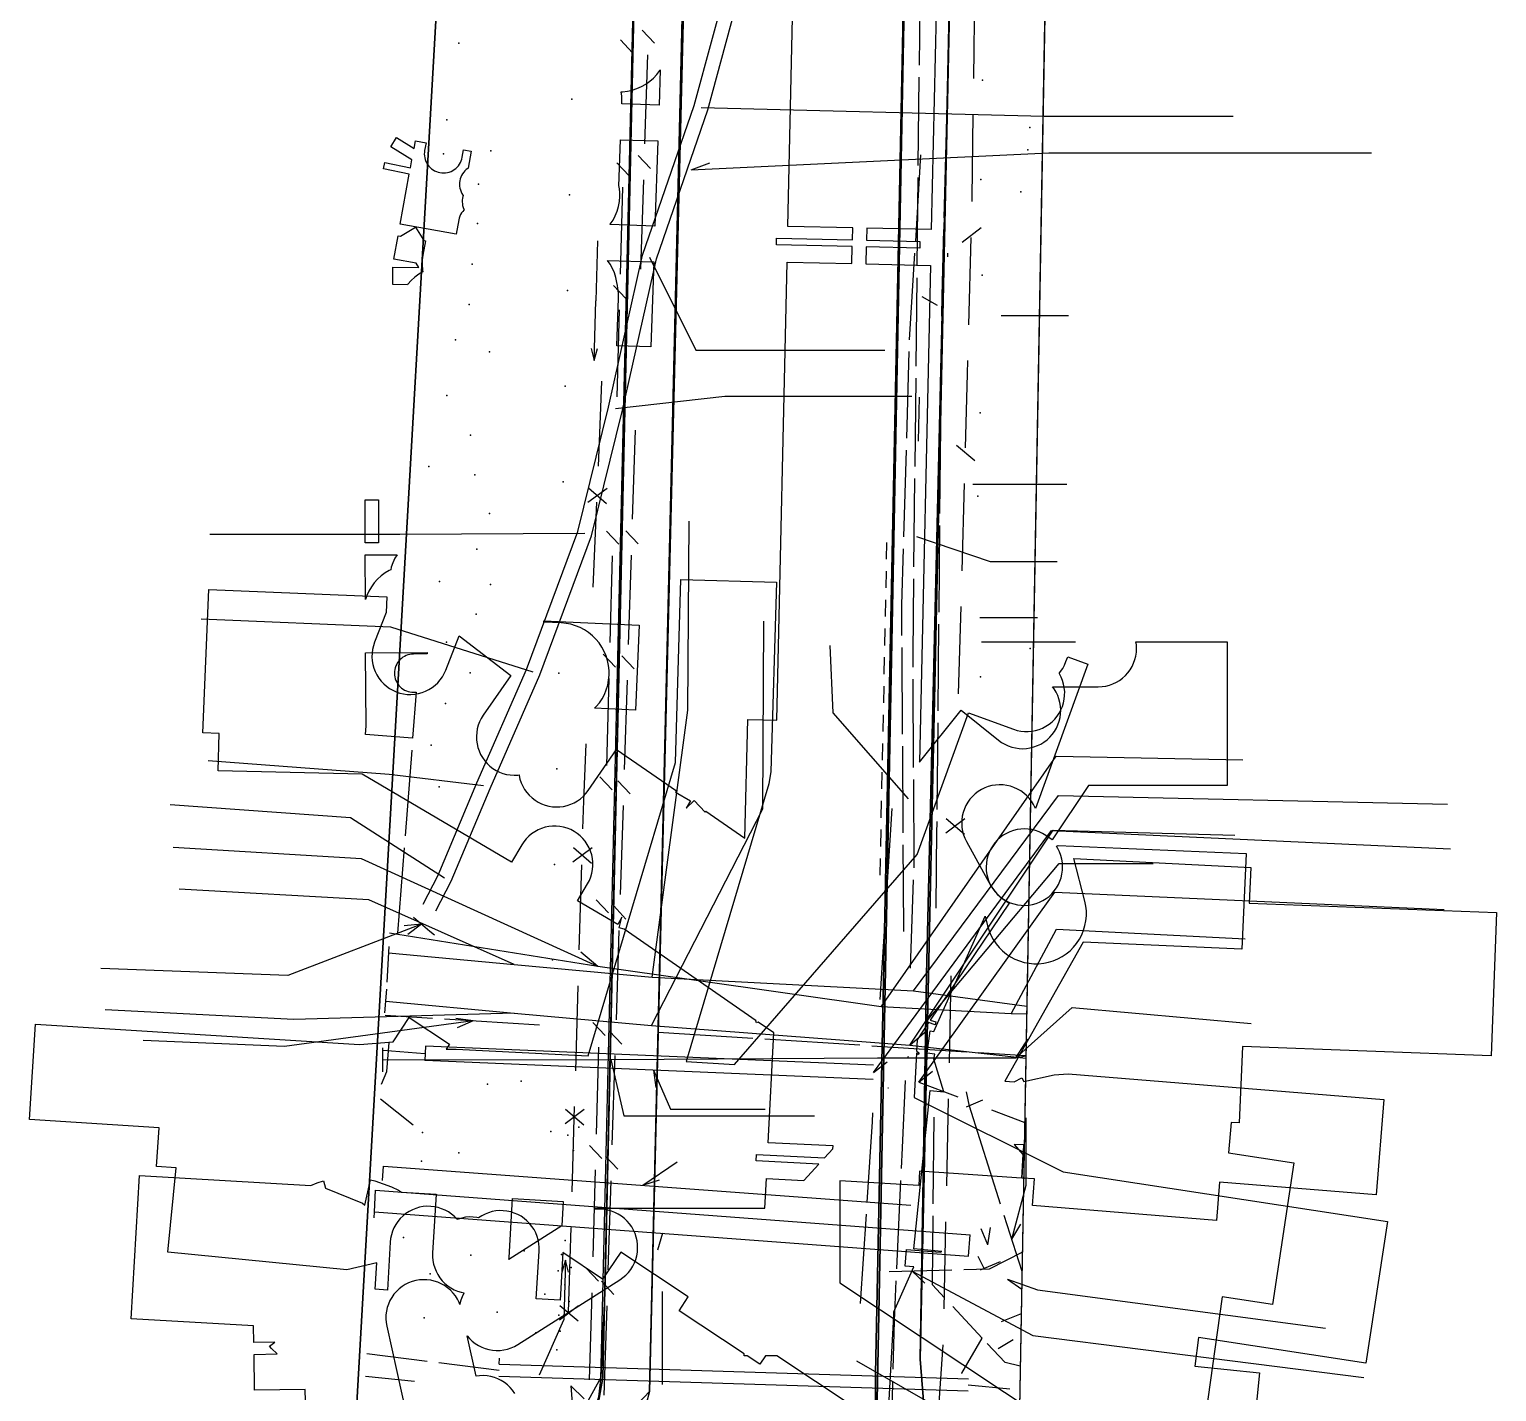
# Model space of a CAD drawing. Header units: metres. Extents: x -3903 to -3714, y 4981 to 6033.
# Drawn here: x -3837.4 to -3776, y 5015.1 to 5072.1 of the extents above; entities that cross this region are included whole.
import ezdxf

# ---------------------------------------------------------------- set-up
doc = ezdxf.new("R2010")
doc.units = ezdxf.units.M
for name, color, linetype in [('BOUNDARY', 7, 'Continuous'), ('BUSH', 7, 'Continuous'), ('CURB', 7, 'Continuous'), ('ELECTR_CABLE', 7, 'Continuous'), ('ELECTR_CABLE_COMM', 7, 'Continuous'), ('GAS', 7, 'Continuous'), ('GRASS', 7, 'Continuous'), ('GROUND', 7, 'Continuous'), ('OVERHEAD_POWER_LINE', 7, 'Continuous'), ('ROAD', 7, 'Continuous'), ('SEWER', 7, 'Continuous'), ('SIDEWALK_PATH', 7, 'Continuous'), ('TREE', 7, 'Continuous'), ('WATER_PIPELINE', 7, 'Continuous')]:
    doc.layers.add(name, color=color, linetype=linetype)

msp = doc.modelspace()

# ---------------------------------------------------------------- linework, layer by layer
at = {"layer": 'BOUNDARY'}
msp.add_lwpolyline([(-3797.204, 5141.794), (-3797.587, 5109.105), (-3797.591, 5108.839), (-3794.291, 5106.381), (-3796.136, 5005.265), (-3793.431, 5003.684), (-3793.82, 5002.753), (-3794.582, 5000.564), (-3822.448, 5003.496), (-3823.507, 5003.337), (-3824.261, 5004.669), (-3818.195, 5110.784), (-3814.893, 5108.573), (-3812.899, 5108.411), (-3811.801, 5108.322), (-3810.997, 5142.297)], dxfattribs=at)
at = {"layer": 'BUSH'}
for p in [(-3819.425, 5071.535), (-3819.924, 5068.335), (-3820.069, 5066.91), (-3818.091, 5067.036), (-3818.596, 5065.641), (-3818.638, 5064.002), (-3818.864, 5062.298), (-3818.99, 5060.605), (-3819.566, 5059.132), (-3818.146, 5058.631), (-3818.933, 5055.141), (-3818.758, 5053.486), (-3818.138, 5051.868), (-3818.677, 5050.371), (-3818.1, 5048.906), (-3818.701, 5047.66), (-3819.945, 5046.487), (-3818.947, 5045.206), (-3819.986, 5043.925), (-3820.581, 5042.178), (-3820.249, 5040.443), (-3818.225, 5028.009), (-3816.812, 5028.127), (-3814.403, 5026.205), (-3820.948, 5025.982), (-3815.576, 5026.022), (-3814.869, 5025.866), (-3819.422, 5025.129), (-3814.633, 5025.227), (-3820.981, 5024.788), (-3821.733, 5021.6), (-3814.974, 5021.473), (-3816.693, 5021.032), (-3815.128, 5020.881), (-3820.62, 5020.079), (-3815.268, 5020.193), (-3814.722, 5020.336), (-3814.994, 5019.611), (-3815.822, 5019.224), (-3814.815, 5018.917), (-3815.24, 5018.352), (-3816.198, 5017.605), (-3815.192, 5017.681), (-3815.327, 5016.892)]:
    msp.add_point(p, dxfattribs=at)
at = {"layer": 'CURB'}
for points in [[(-3794.582, 5000.564), (-3795.179, 5000.85), (-3801.982, 5011.9), (-3800.099, 5109.153)], [(-3811.801, 5108.322), (-3811.349, 5106.22), (-3813.304, 5019.769), (-3813.478, 5015.74), (-3817.767, 5007.957), (-3817.912, 5007.856), (-3819.553, 5006.717), (-3822.191, 5004.886), (-3822.491, 5003.572), (-3822.448, 5003.496)], [(-3793.818, 5002.753), (-3796.34, 5004.179), (-3799.613, 5010.025), (-3800.123, 5016.502), (-3799.865, 5032.574), (-3798.985, 5069.629), (-3798.57, 5089.233), (-3798.177, 5106.332), (-3797.591, 5108.839)], [(-3822.448, 5003.496), (-3811.452, 5015.156), (-3809.176, 5106.654)], [(-3801.529, 5049.958), (-3801.515, 5050.659)], [(-3801.554, 5048.757), (-3801.539, 5049.458)], [(-3801.578, 5047.556), (-3801.564, 5048.257)], [(-3801.603, 5046.355), (-3801.589, 5047.056)], [(-3801.628, 5045.154), (-3801.613, 5045.855)], [(-3801.652, 5043.953), (-3801.638, 5044.654)], [(-3801.677, 5042.752), (-3801.663, 5043.453)], [(-3801.702, 5041.551), (-3801.687, 5042.252)], [(-3801.726, 5040.35), (-3801.712, 5041.051)], [(-3801.751, 5039.149), (-3801.736, 5039.85)], [(-3801.776, 5037.947), (-3801.761, 5038.649)], [(-3801.8, 5036.746), (-3801.786, 5037.448)]]:
    msp.add_lwpolyline(points, dxfattribs=at)
at = {"layer": 'ELECTR_CABLE'}
for points in [[(-3800.157, 5070.619), (-3800.117, 5074.315)], [(-3797.885, 5070.055), (-3797.842, 5073.701)], [(-3799.006, 5068.362), (-3798.906, 5071.986)], [(-3800.203, 5066.423), (-3800.162, 5070.119)], [(-3797.948, 5064.909), (-3797.944, 5065.066), (-3797.903, 5068.555)], [(-3799.121, 5064.239), (-3799.02, 5067.863)], [(-3800.105, 5066.874), (-3800.327, 5063.256)], [(-3800.248, 5062.227), (-3800.208, 5065.923)], [(-3799.219, 5060.116), (-3799.211, 5060.972), (-3799.134, 5063.74)], [(-3798.369, 5063.216), (-3797.573, 5063.822)], [(-3798.09, 5059.764), (-3797.99, 5063.41)], [(-3800.357, 5062.757), (-3800.579, 5059.138)], [(-3798.972, 5062.6), (-3798.965, 5062.753)], [(-3800.294, 5058.031), (-3800.254, 5061.727)], [(-3800.05, 5060.937), (-3799.415, 5060.581)], [(-3796.734, 5060.153), (-3793.921, 5060.153)], [(-3799.258, 5055.992), (-3799.224, 5059.616)], [(-3800.596, 5058.639), (-3800.703, 5055.015)], [(-3798.232, 5054.62), (-3798.147, 5057.71), (-3798.132, 5058.265)], [(-3813.585, 5053.845), (-3813.509, 5055.576), (-3813.446, 5057.401)], [(-3800.34, 5053.835), (-3800.299, 5057.531)], [(-3800.201, 5054.888), (-3800.155, 5056.73)], [(-3799.297, 5051.867), (-3799.263, 5055.492)], [(-3800.718, 5054.515), (-3800.825, 5050.892)], [(-3798.606, 5054.725), (-3797.84, 5054.082)], [(-3800.385, 5049.639), (-3800.345, 5053.335)], [(-3798.375, 5049.476), (-3798.274, 5053.121)], [(-3797.922, 5053.097), (-3793.99, 5053.097)], [(-3814.026, 5052.339), (-3813.22, 5052.932)], [(-3814.001, 5052.938), (-3813.246, 5052.283)], [(-3813.807, 5048.79), (-3813.651, 5052.346)], [(-3811.34, 5032.48), (-3809.841, 5043.646), (-3809.794, 5051.546)], [(-3799.336, 5047.743), (-3799.302, 5051.367)], [(-3800.279, 5050.908), (-3797.201, 5049.865)], [(-3800.84, 5050.392), (-3800.909, 5048.049), (-3800.9, 5046.768)], [(-3797.201, 5049.865), (-3794.389, 5049.865)], [(-3800.422, 5045.443), (-3800.425, 5045.972), (-3800.391, 5049.139)], [(-3798.517, 5044.331), (-3798.416, 5047.976)], [(-3811.37, 5030.46), (-3806.708, 5039.515), (-3806.671, 5047.372)], [(-3799.375, 5043.619), (-3799.341, 5047.243)], [(-3797.634, 5047.514), (-3795.219, 5047.514)], [(-3803.758, 5043.535), (-3803.886, 5046.345)], [(-3797.566, 5046.505), (-3793.634, 5046.505)], [(-3800.897, 5046.268), (-3800.896, 5046.138), (-3800.873, 5042.643)], [(-3800.399, 5041.246), (-3800.419, 5044.943)], [(-3800.609, 5039.938), (-3803.758, 5043.535)], [(-3799.414, 5039.494), (-3799.379, 5043.119)], [(-3814.235, 5038.68), (-3814.2, 5039.857), (-3814.095, 5042.237)], [(-3800.87, 5042.143), (-3800.847, 5038.518)], [(-3821.66, 5038.393), (-3821.379, 5041.971)], [(-3801.763, 5031.239), (-3794.441, 5041.727), (-3786.621, 5041.567)], [(-3800.379, 5037.05), (-3800.377, 5037.121), (-3800.396, 5040.746)], [(-3800.41, 5031.91), (-3794.336, 5040.082), (-3778.064, 5039.708)], [(-3801.312, 5039.53), (-3801.548, 5035.79)], [(-3799.454, 5035.37), (-3799.422, 5038.672), (-3799.42, 5038.827), (-3799.418, 5038.994)], [(-3799.052, 5038.51), (-3798.256, 5039.116)], [(-3799.038, 5039.109), (-3798.272, 5038.466)], [(-3800.56, 5029.64), (-3794.568, 5038.628), (-3786.968, 5038.411)], [(-3813.605, 5032.922), (-3823.501, 5037.422), (-3831.378, 5037.907)], [(-3821.98, 5034.317), (-3821.699, 5037.895)], [(-3814.65, 5037.297), (-3813.853, 5037.901)], [(-3814.634, 5037.896), (-3813.87, 5037.251)], [(-3800.844, 5038.018), (-3800.833, 5036.379), (-3800.82, 5034.392)], [(-3814.385, 5033.623), (-3814.28, 5037.181)], [(-3799.816, 5030.683), (-3794.315, 5037.237)], [(-3794.315, 5037.237), (-3790.383, 5037.237)], [(-3800.535, 5032.857), (-3800.398, 5036.55)], [(-3817.11, 5033.01), (-3823.187, 5035.716), (-3831.125, 5036.154)], [(-3801.58, 5035.291), (-3801.815, 5031.551)], [(-3795.668, 5030.936), (-3796.315, 5030.949), (-3801.763, 5031.239), (-3813.605, 5032.922), (-3822.324, 5034.316)], [(-3796.315, 5030.949), (-3794.419, 5034.494), (-3786.53, 5034.082)], [(-3822.369, 5033.497), (-3817.11, 5033.01), (-3811.34, 5032.48), (-3800.41, 5031.91), (-3795.662, 5031.265)], [(-3813.605, 5032.922), (-3814.321, 5033.522)], [(-3798.905, 5028.897), (-3798.827, 5032.542)], [(-3822.525, 5030.983), (-3822.43, 5031.978)], [(-3814.535, 5028.566), (-3814.43, 5032.124)], [(-3817.11, 5030.97), (-3826.323, 5030.714), (-3834.22, 5031.117)], [(-3822.478, 5031.48), (-3817.11, 5030.97), (-3811.37, 5030.46), (-3800.56, 5029.64), (-3795.701, 5029.087)], [(-3796.122, 5029.107), (-3793.763, 5031.212), (-3786.277, 5030.536)], [(-3822.433, 5028.542), (-3822.339, 5029.742)], [(-3800.56, 5029.64), (-3799.853, 5030.25)], [(-3796.122, 5029.107), (-3795.617, 5029.892)], [(-3822.61, 5028.52), (-3822.611, 5029.52)], [(-3822.611, 5029.02), (-3813.064, 5029.035), (-3801.916, 5029.105), (-3796.122, 5029.107), (-3795.699, 5029.185)], [(-3822.666, 5028), (-3822.433, 5028.542)], [(-3813.064, 5029.035), (-3812.524, 5026.677), (-3804.539, 5026.677)], [(-3800.911, 5024.473), (-3800.871, 5025.34), (-3800.741, 5028.165)], [(-3799.016, 5023.751), (-3798.937, 5027.397)], [(-3798.068, 5027.091), (-3798.183, 5027.679)], [(-3814.975, 5026.355), (-3814.178, 5026.959)], [(-3814.96, 5026.954), (-3814.195, 5026.309)], [(-3814.686, 5023.509), (-3814.58, 5027.067)], [(-3802.114, 5026.813), (-3802.138, 5026.432), (-3802.356, 5023.073)], [(-3796.76, 5022.99), (-3798.068, 5027.091)], [(-3799.577, 5022.997), (-3799.541, 5026.621)], [(-3795.695, 5023.781), (-3795.695, 5026.593)], [(-3822.624, 5023.976), (-3822.58, 5024.574)], [(-3822.58, 5024.574), (-3800.518, 5022.951)], [(-3811.724, 5023.776), (-3810.285, 5024.753)], [(-3811.724, 5023.776), (-3811.033, 5024.003)], [(-3801.104, 5020.281), (-3800.934, 5023.973)], [(-3796.292, 5021.522), (-3795.695, 5023.781)], [(-3822.954, 5022.667), (-3822.905, 5023.566)], [(-3822.905, 5023.566), (-3798.035, 5021.71)], [(-3822.967, 5022.418), (-3822.954, 5022.667)], [(-3822.954, 5022.667), (-3798.102, 5020.813)], [(-3802.388, 5022.574), (-3802.631, 5018.834)], [(-3799.104, 5019.072), (-3799.611, 5019.615), (-3799.582, 5022.497)], [(-3795.864, 5020.178), (-3796.609, 5022.514)], [(-3814.833, 5018.451), (-3814.769, 5020.705), (-3814.73, 5022.009)], [(-3810.91, 5021.769), (-3811.114, 5021.069)], [(-3799.126, 5018.606), (-3799.048, 5022.252)], [(-3797.29, 5021.287), (-3797.575, 5021.957)], [(-3797.29, 5021.287), (-3797.178, 5022.007)], [(-3796.292, 5021.522), (-3795.92, 5022.147)], [(-3798.102, 5020.813), (-3798.035, 5021.71)], [(-3797.719, 5020.808), (-3797.448, 5020.278)], [(-3797.598, 5020.246), (-3796.764, 5020.583)], [(-3810.921, 5019.339), (-3810.921, 5015.44)], [(-3801.25, 5016.087), (-3801.205, 5018.102), (-3801.128, 5019.781)], [(-3796.469, 5019.85), (-3795.875, 5019.428)], [(-3796.469, 5019.85), (-3795.214, 5019.406)], [(-3795.214, 5019.406), (-3783.172, 5017.797)], [(-3815.216, 5018.15), (-3814.419, 5018.756)], [(-3815.201, 5018.75), (-3814.436, 5018.106)], [(-3797.526, 5017.382), (-3798.763, 5018.707)], [(-3796.725, 5018.079), (-3795.89, 5018.415)], [(-3799.409, 5013.469), (-3799.16, 5017.107)], [(-3798.394, 5015.908), (-3798.381, 5015.922), (-3797.526, 5017.382)], [(-3795.936, 5016.21), (-3796.576, 5016.365), (-3797.321, 5017.163)], [(-3796.237, 5017.312), (-3796.863, 5016.94)], [(-3823.274, 5016.74), (-3820.755, 5016.422)], [(-3820.259, 5016.36), (-3817.74, 5016.042)], [(-3817.732, 5016.292), (-3817.725, 5016.542)], [(-3817.732, 5016.292), (-3798.107, 5015.684)], [(-3802.787, 5016.434), (-3798.843, 5014.174), (-3793.804, 5013.582)], [(-3823.324, 5015.8), (-3821.279, 5015.584)], [(-3817.748, 5015.792), (-3798.123, 5015.184)], [(-3801.345, 5011.892), (-3801.262, 5015.587)], [(-3798.115, 5015.434), (-3796.373, 5015.271)]]:
    msp.add_lwpolyline(points, dxfattribs=at)
for points in [[(-3812.608, 5068.998), (-3812.604, 5069.118), (-3812.607, 5069.324), (-3812.627, 5069.497), (-3812.575, 5069.499), (-3812.37, 5069.525), (-3812.169, 5069.571), (-3811.974, 5069.637), (-3811.786, 5069.722), (-3811.608, 5069.824), (-3811.44, 5069.944), (-3811.284, 5070.079), (-3811.143, 5070.229), (-3811.017, 5070.393), (-3810.998, 5070.424), (-3811.049, 5068.945)], [(-3821.297, 5067.134), (-3821.239, 5067.452), (-3820.797, 5067.371), (-3820.856, 5067.055), (-3820.866, 5066.977), (-3820.869, 5066.898), (-3820.864, 5066.82), (-3820.851, 5066.742), (-3820.831, 5066.667), (-3820.803, 5066.593), (-3820.769, 5066.523), (-3820.728, 5066.456), (-3820.68, 5066.393), (-3820.626, 5066.336), (-3820.567, 5066.284), (-3820.504, 5066.238), (-3820.436, 5066.199), (-3820.364, 5066.166), (-3820.29, 5066.141), (-3820.214, 5066.123), (-3820.136, 5066.113), (-3820.057, 5066.11), (-3819.979, 5066.115), (-3819.901, 5066.127), (-3819.826, 5066.148), (-3819.752, 5066.175), (-3819.682, 5066.21), (-3819.615, 5066.251), (-3819.552, 5066.299), (-3819.495, 5066.352), (-3819.443, 5066.411), (-3819.397, 5066.475), (-3819.358, 5066.543), (-3819.325, 5066.614), (-3819.3, 5066.689), (-3819.282, 5066.765), (-3819.224, 5067.081), (-3818.908, 5067.023), (-3819.04, 5066.306), (-3819.05, 5066.299), (-3819.112, 5066.252), (-3819.17, 5066.198), (-3819.221, 5066.139), (-3819.267, 5066.076), (-3819.307, 5066.008), (-3819.339, 5065.936), (-3819.365, 5065.862), (-3819.383, 5065.786), (-3819.393, 5065.708), (-3819.396, 5065.629), (-3819.391, 5065.551), (-3819.378, 5065.473), (-3819.358, 5065.398), (-3819.33, 5065.324), (-3819.296, 5065.254), (-3819.254, 5065.187), (-3819.247, 5065.177), (-3819.27, 5065.056), (-3819.28, 5064.978), (-3819.283, 5064.9), (-3819.278, 5064.821), (-3819.265, 5064.744), (-3819.245, 5064.668), (-3819.218, 5064.594), (-3819.204, 5064.567), (-3819.213, 5064.559), (-3819.264, 5064.5), (-3819.31, 5064.437), (-3819.35, 5064.369), (-3819.382, 5064.297), (-3819.408, 5064.223), (-3819.426, 5064.147), (-3819.537, 5063.543), (-3821.879, 5063.974), (-3821.496, 5066.057), (-3822.581, 5066.275), (-3822.526, 5066.546), (-3821.446, 5066.328), (-3821.386, 5066.655), (-3822.269, 5067.199), (-3822.031, 5067.586)], [(-3811.1, 5067.446), (-3811.222, 5063.888), (-3813.097, 5063.952), (-3813.087, 5063.965), (-3812.975, 5064.138), (-3812.88, 5064.321), (-3812.804, 5064.513), (-3812.747, 5064.711), (-3812.71, 5064.913), (-3812.693, 5065.119), (-3812.696, 5065.325), (-3812.719, 5065.53), (-3812.726, 5065.56), (-3812.659, 5067.499)], [(-3822.19, 5061.444), (-3822.181, 5062.172), (-3821.105, 5062.159), (-3821.216, 5062.338), (-3822.148, 5062.51), (-3821.969, 5063.482), (-3821.859, 5063.462), (-3821.234, 5063.849), (-3820.883, 5063.282), (-3820.82, 5063.27), (-3820.929, 5062.678), (-3820.956, 5062.473), (-3820.964, 5062.268), (-3820.95, 5062.062), (-3820.937, 5061.976), (-3821.097, 5061.88), (-3821.263, 5061.757), (-3821.416, 5061.619), (-3821.554, 5061.466), (-3821.576, 5061.436)], [(-3811.274, 5062.389), (-3811.396, 5058.832), (-3812.812, 5058.88), (-3812.743, 5060.879), (-3812.746, 5061.085), (-3812.77, 5061.29), (-3812.794, 5061.404), (-3812.808, 5061.531), (-3812.851, 5061.732), (-3812.914, 5061.928), (-3812.996, 5062.118), (-3813.096, 5062.298), (-3813.204, 5062.455)], [(-3823.346, 5052.441), (-3822.78, 5052.44), (-3822.781, 5050.646), (-3823.348, 5050.647)], [(-3822.011, 5050.141), (-3822.096, 5049.999), (-3822.183, 5049.812), (-3822.251, 5049.618), (-3822.275, 5049.518), (-3822.333, 5049.491), (-3822.509, 5049.384), (-3822.674, 5049.26), (-3822.826, 5049.121), (-3822.963, 5048.967), (-3823.085, 5048.801), (-3823.19, 5048.623), (-3823.277, 5048.437), (-3823.336, 5048.269), (-3823.347, 5050.134)], [(-3811.875, 5047.204), (-3812.032, 5043.648), (-3813.744, 5043.723), (-3813.675, 5043.793), (-3813.545, 5043.953), (-3813.431, 5044.125), (-3813.335, 5044.307), (-3813.257, 5044.498), (-3813.198, 5044.696), (-3813.159, 5044.898), (-3813.14, 5045.103), (-3813.141, 5045.309), (-3813.162, 5045.514), (-3813.203, 5045.716), (-3813.264, 5045.913), (-3813.344, 5046.103), (-3813.442, 5046.284), (-3813.557, 5046.455), (-3813.689, 5046.614), (-3813.835, 5046.759), (-3813.995, 5046.889), (-3814.167, 5047.002), (-3814.349, 5047.099), (-3814.54, 5047.177), (-3814.738, 5047.235), (-3814.94, 5047.275), (-3815.145, 5047.294), (-3815.873, 5047.326), (-3815.871, 5047.38)], [(-3823.323, 5046.045), (-3820.743, 5046.06), (-3820.743, 5045.996), (-3821.322, 5045.992), (-3821.401, 5045.988), (-3821.478, 5045.976), (-3821.554, 5045.956), (-3821.628, 5045.93), (-3821.699, 5045.896), (-3821.766, 5045.855), (-3821.829, 5045.808), (-3821.887, 5045.755), (-3821.939, 5045.696), (-3821.986, 5045.633), (-3822.025, 5045.565), (-3822.059, 5045.494), (-3822.085, 5045.42), (-3822.103, 5045.344), (-3822.114, 5045.266), (-3822.118, 5045.188), (-3822.113, 5045.109), (-3822.102, 5045.032), (-3822.082, 5044.956), (-3822.055, 5044.882), (-3822.021, 5044.811), (-3821.98, 5044.744), (-3821.933, 5044.681), (-3821.88, 5044.623), (-3821.822, 5044.571), (-3821.758, 5044.524), (-3821.691, 5044.485), (-3821.62, 5044.451), (-3821.546, 5044.425), (-3821.469, 5044.407), (-3821.392, 5044.396), (-3821.313, 5044.392), (-3821.209, 5044.393), (-3821.36, 5042.471), (-3823.334, 5042.626), (-3823.306, 5042.984)]]:
    msp.add_lwpolyline(points, close=True, dxfattribs=at)
at = {"layer": 'ELECTR_CABLE_COMM'}
for points in [[(-3820.916, 5035.526), (-3820.296, 5036.746), (-3818.672, 5040.603), (-3816.599, 5045.35), (-3814.447, 5051.118), (-3813.161, 5056.322), (-3811.735, 5062.677), (-3809.58, 5068.928), (-3808.049, 5074.582), (-3805.533, 5083.494), (-3804.446, 5090.371), (-3802.765, 5096.058), (-3801.699, 5100.025), (-3799.87, 5103.882)], [(-3820.382, 5035.254), (-3819.752, 5036.494), (-3818.12, 5040.367), (-3816.043, 5045.124), (-3813.873, 5050.94), (-3812.577, 5056.184), (-3811.157, 5062.513), (-3809.006, 5068.752), (-3807.471, 5074.422), (-3804.945, 5083.366), (-3803.86, 5090.239), (-3802.187, 5095.896), (-3801.133, 5099.817), (-3799.328, 5103.625)], [(-3812.668, 5071.674), (-3812.153, 5071.13)], [(-3811.239, 5071.53), (-3811.751, 5072.077)], [(-3811.641, 5067.322), (-3811.52, 5071.054)], [(-3809.293, 5068.84), (-3794.936, 5068.485), (-3787.03, 5068.485)], [(-3811.41, 5066.298), (-3811.922, 5066.845)], [(-3809.711, 5066.246), (-3794.747, 5066.946), (-3781.238, 5066.946)], [(-3812.812, 5066.538), (-3812.297, 5065.993)], [(-3809.711, 5066.246), (-3808.924, 5066.534)], [(-3812.575, 5065.516), (-3812.677, 5061.878)], [(-3811.812, 5062.09), (-3811.69, 5065.822)], [(-3811.446, 5062.595), (-3809.51, 5058.694), (-3801.603, 5058.694)], [(-3812.955, 5061.401), (-3812.44, 5060.856)], [(-3812.719, 5060.379), (-3812.82, 5056.742)], [(-3812.869, 5056.253), (-3808.293, 5056.776), (-3800.471, 5056.776)], [(-3812.153, 5051.627), (-3812.031, 5055.359)], [(-3814.16, 5051.029), (-3821.895, 5050.992), (-3829.844, 5050.992)], [(-3813.242, 5051.127), (-3812.727, 5050.583)], [(-3811.921, 5050.604), (-3812.433, 5051.151)], [(-3813.006, 5050.105), (-3813.107, 5046.468)], [(-3812.323, 5046.395), (-3812.202, 5050.127)], [(-3816.321, 5045.237), (-3822.264, 5047.118), (-3830.206, 5047.451)], [(-3813.386, 5045.991), (-3812.871, 5045.446)], [(-3812.092, 5045.372), (-3812.604, 5045.919)], [(-3813.149, 5044.969), (-3813.251, 5041.331)], [(-3812.494, 5041.163), (-3812.372, 5044.896)], [(-3818.396, 5040.485), (-3822.339, 5040.953), (-3829.912, 5041.532)], [(-3813.529, 5040.854), (-3813.014, 5040.309)], [(-3812.262, 5040.14), (-3812.774, 5040.687)], [(-3820.024, 5036.62), (-3823.961, 5039.146), (-3831.502, 5039.685)], [(-3812.664, 5035.932), (-3812.543, 5039.664)], [(-3802.083, 5028.499), (-3794.626, 5038.607)], [(-3794.626, 5038.607), (-3777.934, 5037.853)], [(-3800.181, 5028.096), (-3794.494, 5036.03)], [(-3794.494, 5036.03), (-3778.201, 5035.313)], [(-3813.673, 5035.717), (-3813.158, 5035.173)], [(-3812.433, 5034.909), (-3812.945, 5035.456)], [(-3820.981, 5034.696), (-3826.579, 5032.543)], [(-3820.981, 5034.696), (-3821.706, 5034.632)], [(-3820.981, 5034.696), (-3821.563, 5034.258)], [(-3821.325, 5034.986), (-3820.637, 5034.406)], [(-3820.637, 5034.407), (-3820.446, 5034.245)], [(-3812.835, 5030.7), (-3812.713, 5034.433)], [(-3822.354, 5033.765), (-3822.435, 5032.272)], [(-3826.579, 5032.543), (-3834.4, 5032.848)], [(-3818.828, 5030.649), (-3826.723, 5029.576)], [(-3820.525, 5030.756), (-3822.51, 5030.881)], [(-3816.057, 5030.474), (-3820.026, 5030.724)], [(-3818.828, 5030.649), (-3819.549, 5030.753)], [(-3818.828, 5030.649), (-3819.495, 5030.356)], [(-3813.816, 5030.58), (-3813.301, 5030.036)], [(-3826.723, 5029.576), (-3832.633, 5029.838)], [(-3812.603, 5029.677), (-3813.115, 5030.224)], [(-3807.12, 5029.912), (-3811.089, 5030.162)], [(-3802.652, 5029.631), (-3806.621, 5029.881)], [(-3822.588, 5029.429), (-3820.844, 5029.294)], [(-3820.82, 5029.593), (-3820.846, 5028.993)], [(-3802.071, 5028.798), (-3820.82, 5029.593)], [(-3813.58, 5029.558), (-3813.681, 5025.921)], [(-3813.005, 5025.469), (-3812.884, 5029.201)], [(-3798.183, 5029.349), (-3802.152, 5029.599)], [(-3800.606, 5029.132), (-3800.64, 5029.144)], [(-3795.699, 5029.193), (-3797.684, 5029.318)], [(-3802.096, 5028.199), (-3820.846, 5028.993)], [(-3811.286, 5028.588), (-3811.189, 5027.867)], [(-3811.286, 5028.588), (-3810.576, 5026.96)], [(-3802.083, 5028.499), (-3801.507, 5028.943)], [(-3800.181, 5028.096), (-3799.61, 5028.549)], [(-3800.181, 5028.096), (-3798.546, 5027.472)], [(-3822.698, 5027.397), (-3821.333, 5026.302)], [(-3801.476, 5027.856), (-3801.448, 5027.846)], [(-3798.188, 5027.051), (-3797.503, 5027.357)], [(-3810.576, 5026.96), (-3806.611, 5026.96)], [(-3797.145, 5026.936), (-3795.75, 5026.403)], [(-3813.96, 5025.444), (-3813.445, 5024.899)], [(-3812.774, 5024.446), (-3813.286, 5024.993)], [(-3813.723, 5024.422), (-3813.825, 5020.784)], [(-3813.176, 5020.237), (-3813.054, 5023.969)], [(-3795.849, 5020.985), (-3797.239, 5020.263)], [(-3814.103, 5020.307), (-3813.588, 5019.762)], [(-3798.801, 5020.224), (-3801.429, 5020.159)], [(-3800.461, 5020.183), (-3799.937, 5019.677)], [(-3800.461, 5020.183), (-3795.409, 5017.494)], [(-3797.239, 5020.263), (-3798.301, 5020.237)], [(-3812.944, 5019.214), (-3813.456, 5019.761)], [(-3813.867, 5019.285), (-3813.968, 5015.648)], [(-3813.346, 5015.005), (-3813.225, 5018.738)], [(-3795.409, 5017.494), (-3781.569, 5015.743)]]:
    msp.add_lwpolyline(points, dxfattribs=at)
at = {"layer": 'GAS'}
msp.add_lwpolyline([(-3798.027, 5011.275), (-3806.115, 5016.642), (-3806.596, 5016.642), (-3806.828, 5016.292), (-3807.358, 5016.642), (-3807.484, 5016.642), (-3807.484, 5016.726), (-3810.209, 5018.529), (-3809.827, 5019.106), (-3812.649, 5020.978), (-3813.408, 5019.848), (-3815.069, 5020.963), (-3815.188, 5018.967), (-3816.183, 5019.026), (-3816.064, 5021.023), (-3816.062, 5021.18), (-3816.076, 5021.336), (-3816.105, 5021.49), (-3816.149, 5021.641), (-3816.208, 5021.787), (-3816.28, 5021.926), (-3816.366, 5022.057), (-3816.464, 5022.18), (-3816.574, 5022.292), (-3816.695, 5022.393), (-3816.824, 5022.481), (-3816.962, 5022.557), (-3817.106, 5022.618), (-3817.256, 5022.666), (-3817.41, 5022.698), (-3817.566, 5022.715), (-3817.723, 5022.717), (-3817.879, 5022.703), (-3818.034, 5022.674), (-3818.184, 5022.63), (-3818.33, 5022.571), (-3818.469, 5022.499), (-3818.596, 5022.416), (-3818.672, 5022.432), (-3818.829, 5022.449), (-3818.986, 5022.451), (-3819.142, 5022.437), (-3819.296, 5022.408), (-3819.447, 5022.364), (-3819.49, 5022.347), (-3819.501, 5022.361), (-3819.611, 5022.473), (-3819.731, 5022.574), (-3819.861, 5022.662), (-3819.999, 5022.738), (-3820.143, 5022.799), (-3820.293, 5022.847), (-3820.447, 5022.879), (-3820.603, 5022.896), (-3820.76, 5022.898), (-3820.916, 5022.884), (-3821.07, 5022.855), (-3821.221, 5022.811), (-3821.367, 5022.752), (-3821.506, 5022.68), (-3821.638, 5022.594), (-3821.76, 5022.495), (-3821.872, 5022.386), (-3821.973, 5022.265), (-3822.062, 5022.136), (-3822.137, 5021.998), (-3822.199, 5021.853), (-3822.246, 5021.704), (-3822.278, 5021.55), (-3822.295, 5021.394), (-3822.414, 5019.397), (-3822.923, 5019.428), (-3822.857, 5020.539), (-3824.104, 5020.239), (-3831.592, 5020.977), (-3831.244, 5024.51), (-3832.074, 5024.566), (-3831.966, 5026.181), (-3837.392, 5026.523), (-3837.14, 5030.515), (-3823.586, 5029.66), (-3822.175, 5029.781), (-3821.501, 5030.799), (-3819.811, 5029.68), (-3819.949, 5029.471), (-3819.636, 5029.47), (-3819.54, 5029.468), (-3814.013, 5029.184), (-3810.358, 5041.458), (-3810.137, 5049.107), (-3806.139, 5048.991), (-3806.368, 5041.08), (-3806.45, 5040.567), (-3809.909, 5028.952), (-3807.894, 5028.832), (-3800.249, 5037.614), (-3798.104, 5043.527), (-3796.224, 5042.845), (-3796.074, 5042.798), (-3795.92, 5042.767), (-3795.764, 5042.751), (-3795.607, 5042.75), (-3795.451, 5042.765), (-3795.297, 5042.795), (-3795.146, 5042.84), (-3795.001, 5042.899), (-3794.862, 5042.973), (-3794.731, 5043.06), (-3794.609, 5043.159), (-3794.498, 5043.269), (-3794.398, 5043.39), (-3794.31, 5043.52), (-3794.235, 5043.658), (-3794.174, 5043.803), (-3794.128, 5043.953), (-3794.097, 5044.107), (-3794.081, 5044.263), (-3794.08, 5044.42), (-3794.095, 5044.577), (-3794.125, 5044.731), (-3794.17, 5044.881), (-3794.229, 5045.027), (-3794.303, 5045.165), (-3794.315, 5045.184), (-3794.249, 5045.263), (-3794.161, 5045.393), (-3794.086, 5045.531), (-3794.026, 5045.676), (-3793.952, 5045.878), (-3793.107, 5045.572), (-3795.298, 5039.534), (-3795.39, 5039.701), (-3795.473, 5039.834), (-3795.568, 5039.959), (-3795.676, 5040.074), (-3795.794, 5040.177), (-3795.921, 5040.269), (-3796.057, 5040.348), (-3796.2, 5040.412), (-3796.349, 5040.463), (-3796.502, 5040.499), (-3796.657, 5040.519), (-3796.814, 5040.525), (-3796.971, 5040.515), (-3797.126, 5040.489), (-3797.278, 5040.449), (-3797.425, 5040.393), (-3797.565, 5040.324), (-3797.699, 5040.241), (-3797.823, 5040.146), (-3797.938, 5040.038), (-3798.042, 5039.921), (-3798.133, 5039.793), (-3798.212, 5039.657), (-3798.277, 5039.514), (-3798.327, 5039.365), (-3798.363, 5039.213), (-3798.384, 5039.057), (-3798.389, 5038.9), (-3798.379, 5038.743), (-3798.353, 5038.588), (-3798.313, 5038.437), (-3798.258, 5038.29), (-3798.188, 5038.149), (-3797.165, 5036.304), (-3797.082, 5036.17), (-3796.987, 5036.046), (-3796.879, 5035.931), (-3796.761, 5035.827), (-3796.634, 5035.736), (-3796.498, 5035.657), (-3796.355, 5035.592), (-3796.206, 5035.542), (-3796.053, 5035.506), (-3795.898, 5035.485), (-3795.741, 5035.48), (-3795.584, 5035.49), (-3795.429, 5035.516), (-3795.278, 5035.556), (-3795.131, 5035.611), (-3794.99, 5035.681), (-3794.856, 5035.763), (-3794.732, 5035.859), (-3794.617, 5035.966), (-3794.513, 5036.084), (-3794.422, 5036.212), (-3794.343, 5036.348), (-3794.278, 5036.491), (-3794.228, 5036.639), (-3794.192, 5036.792), (-3794.171, 5036.948), (-3794.166, 5037.105), (-3794.176, 5037.261), (-3794.202, 5037.416), (-3794.242, 5037.568), (-3794.297, 5037.715), (-3794.367, 5037.856), (-3794.42, 5037.952), (-3794.354, 5037.989), (-3786.489, 5037.648), (-3786.662, 5033.651), (-3793.302, 5033.94), (-3796.584, 5028.13), (-3796.192, 5028.103), (-3795.872, 5028.273), (-3795.786, 5028.111), (-3794.524, 5028.391), (-3793.93, 5028.432), (-3780.727, 5027.369), (-3781.048, 5023.382), (-3787.603, 5023.91), (-3787.732, 5022.31), (-3795.429, 5022.931), (-3795.339, 5024.044), (-3795.861, 5024.071), (-3795.788, 5025.468), (-3796.196, 5025.476), (-3795.824, 5025.071), (-3795.892, 5024.073), (-3800.153, 5024.363), (-3800.188, 5023.764), (-3803.484, 5023.961), (-3803.484, 5019.697), (-3794.901, 5014.001)], dxfattribs=at)
at = {"layer": 'GRASS'}
msp.add_lwpolyline([(-3818.195, 5110.784), (-3824.26, 5004.668), (-3823.616, 5003.531), (-3822.448, 5003.496), (-3822.94, 5004.366), (-3819.553, 5006.717), (-3819.688, 5006.953), (-3819.755, 5007.211), (-3819.75, 5007.478), (-3819.673, 5007.739), (-3819.529, 5007.969), (-3819.332, 5008.149), (-3819.094, 5008.271), (-3818.828, 5008.325), (-3818.557, 5008.306), (-3818.305, 5008.217), (-3818.086, 5008.065), (-3817.912, 5007.856), (-3816.403, 5009.34), (-3815.16, 5011.038), (-3814.206, 5012.913), (-3813.562, 5014.93), (-3813.482, 5015.66), (-3811.349, 5106.22)], dxfattribs=at)
msp.add_lwpolyline([(-3797.744, 5108.184), (-3798.177, 5106.332), (-3798.57, 5089.233), (-3798.985, 5069.629), (-3799.865, 5032.574), (-3800.123, 5016.502), (-3799.775, 5012.079), (-3798.816, 5007.7), (-3798.368, 5006.675), (-3797.707, 5005.663), (-3796.34, 5004.179), (-3793.899, 5002.787), (-3793.423, 5003.677), (-3796.13, 5005.218), (-3794.291, 5106.381), (-3796.713, 5108.203), (-3797.591, 5108.839)], close=True, dxfattribs=at)
at = {"layer": 'GROUND'}
for points in [[(-3800.099, 5109.153), (-3799.43, 5141.648), (-3799.43, 5141.648), (-3799.03, 5141.639), (-3799.698, 5109.168), (-3800.099, 5109.153), (-3801.982, 5011.9), (-3801.996, 5012.198), (-3801.996, 5015.886), (-3800.099, 5109.153), (-3800.289, 5106.59)], [(-3823.507, 5003.337), (-3824.261, 5004.669), (-3818.195, 5110.784), (-3814.893, 5108.573), (-3812.899, 5108.411), (-3811.801, 5108.322), (-3811.349, 5106.22), (-3813.399, 5015.74), (-3813.812, 5013.462), (-3814.705, 5011.356), (-3816.037, 5009.496), (-3817.767, 5007.957), (-3822.236, 5004.853), (-3822.486, 5004.565), (-3822.609, 5004.216), (-3822.598, 5003.847), (-3822.448, 5003.496)], [(-3794.291, 5106.381), (-3796.136, 5005.265), (-3793.431, 5003.684), (-3793.82, 5002.753), (-3794.582, 5000.564), (-3793.825, 5002.741), (-3795.961, 5003.904), (-3797.39, 5005.084), (-3798.5, 5006.539), (-3799.254, 5008.207), (-3799.613, 5010.025), (-3800.123, 5016.502), (-3798.177, 5106.332), (-3797.591, 5108.839)]]:
    msp.add_lwpolyline(points, close=True, dxfattribs=at)
at = {"layer": 'OVERHEAD_POWER_LINE'}
for points in [[(-3813.628, 5063.267), (-3813.691, 5060.768)], [(-3813.77, 5058.269), (-3813.691, 5060.768)], [(-3813.888, 5058.772), (-3813.77, 5058.269), (-3813.62, 5058.766)], [(-3814.842, 5020.14), (-3814.96, 5020.643), (-3815.11, 5020.146)], [(-3814.96, 5020.643), (-3815.039, 5018.144)], [(-3816.05, 5015.857), (-3815.039, 5018.144)]]:
    msp.add_lwpolyline(points, dxfattribs=at)
at = {"layer": 'ROAD'}
for points in [[(-3800.099, 5109.153), (-3801.996, 5015.886), (-3801.996, 5012.199)], [(-3811.756, 5013.758), (-3811.453, 5015.156), (-3811.453, 5015.158), (-3809.277, 5106.654)]]:
    msp.add_lwpolyline(points, dxfattribs=at)
at = {"layer": 'SEWER'}
for points in [[(-3817.084, 5015.075), (-3817.175, 5015.203), (-3817.278, 5015.322), (-3817.392, 5015.43), (-3817.516, 5015.526), (-3817.648, 5015.61), (-3817.789, 5015.681), (-3817.935, 5015.737), (-3818.087, 5015.778), (-3818.242, 5015.805), (-3818.398, 5015.816), (-3818.555, 5015.812), (-3818.702, 5015.794), (-3819.076, 5017.481), (-3818.977, 5017.367), (-3818.863, 5017.259), (-3818.74, 5017.162), (-3818.607, 5017.078), (-3818.467, 5017.008), (-3818.32, 5016.951), (-3818.169, 5016.91), (-3818.014, 5016.883), (-3817.858, 5016.871), (-3817.701, 5016.875), (-3817.545, 5016.894), (-3817.392, 5016.929), (-3817.242, 5016.978), (-3817.099, 5017.042), (-3816.962, 5017.119), (-3812.688, 5019.828), (-3812.56, 5019.918), (-3812.441, 5020.021), (-3812.333, 5020.135), (-3812.236, 5020.258), (-3812.152, 5020.391), (-3812.081, 5020.531), (-3812.025, 5020.678), (-3811.983, 5020.829), (-3811.956, 5020.984), (-3811.945, 5021.14), (-3811.949, 5021.297), (-3811.968, 5021.453), (-3812.002, 5021.606), (-3812.052, 5021.756), (-3812.115, 5021.899), (-3812.193, 5022.036), (-3812.283, 5022.164), (-3812.386, 5022.283), (-3812.5, 5022.391), (-3812.623, 5022.488), (-3812.756, 5022.572), (-3812.896, 5022.642), (-3813.043, 5022.699), (-3813.194, 5022.74), (-3813.349, 5022.767), (-3813.506, 5022.779), (-3813.663, 5022.775), (-3813.752, 5022.764), (-3813.752, 5022.819), (-3806.62, 5022.819), (-3806.557, 5024.059), (-3804.986, 5023.979), (-3804.363, 5024.661), (-3806.982, 5024.793), (-3806.968, 5025.07), (-3804.121, 5024.926), (-3803.775, 5025.305), (-3803.769, 5025.42), (-3806.481, 5025.557), (-3806.249, 5030.146), (-3806.903, 5030.6), (-3806.977, 5030.576), (-3807, 5030.648), (-3806.982, 5030.654), (-3812.508, 5034.484), (-3812.503, 5034.491), (-3812.714, 5034.545), (-3812.6, 5034.983), (-3812.778, 5034.681), (-3814.458, 5035.67), (-3814.037, 5036.386), (-3813.964, 5036.525), (-3813.905, 5036.671), (-3813.861, 5036.822), (-3813.831, 5036.976), (-3813.817, 5037.132), (-3813.818, 5037.289), (-3813.835, 5037.445), (-3813.867, 5037.599), (-3813.914, 5037.749), (-3813.975, 5037.894), (-3814.05, 5038.031), (-3814.138, 5038.161), (-3814.239, 5038.282), (-3814.351, 5038.392), (-3814.473, 5038.491), (-3814.604, 5038.577), (-3814.743, 5038.65), (-3814.889, 5038.709), (-3815.04, 5038.753), (-3815.194, 5038.782), (-3815.35, 5038.796), (-3815.507, 5038.795), (-3815.663, 5038.779), (-3815.817, 5038.747), (-3815.967, 5038.7), (-3816.112, 5038.639), (-3816.249, 5038.563), (-3816.379, 5038.475), (-3816.5, 5038.375), (-3816.61, 5038.263), (-3816.709, 5038.14), (-3816.795, 5038.009), (-3817.216, 5037.293), (-3823.464, 5040.969), (-3829.491, 5041.104), (-3829.456, 5042.669), (-3830.131, 5042.697), (-3829.882, 5048.692), (-3822.434, 5048.382), (-3822.461, 5047.73), (-3822.949, 5046.484), (-3822.999, 5046.335), (-3823.034, 5046.182), (-3823.054, 5046.026), (-3823.058, 5045.869), (-3823.048, 5045.712), (-3823.022, 5045.557), (-3822.98, 5045.406), (-3822.925, 5045.259), (-3822.855, 5045.119), (-3822.771, 5044.986), (-3822.675, 5044.861), (-3822.568, 5044.747), (-3822.449, 5044.644), (-3822.321, 5044.553), (-3822.185, 5044.475), (-3822.042, 5044.41), (-3821.893, 5044.36), (-3821.74, 5044.325), (-3821.584, 5044.305), (-3821.427, 5044.301), (-3821.271, 5044.311), (-3821.116, 5044.338), (-3820.964, 5044.379), (-3820.818, 5044.434), (-3820.677, 5044.504), (-3820.544, 5044.588), (-3820.42, 5044.684), (-3820.305, 5044.791), (-3820.202, 5044.91), (-3820.111, 5045.038), (-3820.033, 5045.174), (-3819.969, 5045.317), (-3819.409, 5046.747), (-3817.256, 5045.092), (-3818.404, 5043.436), (-3818.487, 5043.303), (-3818.556, 5043.162), (-3818.612, 5043.015), (-3818.652, 5042.863), (-3818.678, 5042.709), (-3818.688, 5042.552), (-3818.683, 5042.395), (-3818.663, 5042.239), (-3818.627, 5042.086), (-3818.577, 5041.938), (-3818.512, 5041.795), (-3818.434, 5041.659), (-3818.342, 5041.531), (-3818.239, 5041.413), (-3818.124, 5041.305), (-3818, 5041.21), (-3817.867, 5041.127), (-3817.726, 5041.057), (-3817.579, 5041.002), (-3817.427, 5040.961), (-3817.272, 5040.935), (-3817.116, 5040.925), (-3816.959, 5040.93), (-3816.904, 5040.937), (-3816.901, 5040.911), (-3816.866, 5040.758), (-3816.815, 5040.61), (-3816.75, 5040.467), (-3816.672, 5040.33), (-3816.581, 5040.203), (-3816.477, 5040.085), (-3816.363, 5039.977), (-3816.238, 5039.882), (-3816.105, 5039.799), (-3815.964, 5039.729), (-3815.817, 5039.674), (-3815.665, 5039.633), (-3815.511, 5039.607), (-3815.354, 5039.597), (-3815.197, 5039.602), (-3815.041, 5039.622), (-3814.888, 5039.658), (-3814.74, 5039.708), (-3814.597, 5039.773), (-3814.46, 5039.852), (-3814.333, 5039.943), (-3814.215, 5040.046), (-3814.107, 5040.161), (-3814.012, 5040.285), (-3812.822, 5042.002), (-3810.323, 5040.27), (-3810.358, 5040.219), (-3809.735, 5039.852), (-3809.912, 5039.551), (-3809.585, 5039.862), (-3809.12, 5039.373), (-3809.09, 5039.415), (-3807.464, 5038.289), (-3807.33, 5043.253), (-3806.122, 5043.22), (-3805.696, 5062.377), (-3802.981, 5062.317), (-3802.965, 5063.029), (-3806.141, 5063.099), (-3806.135, 5063.377), (-3802.959, 5063.306), (-3802.948, 5063.817), (-3805.663, 5063.877), (-3805.08, 5090.101)], [(-3799.462, 5072.811), (-3799.664, 5063.744), (-3802.363, 5063.804), (-3802.374, 5063.293), (-3800.137, 5063.243), (-3800.143, 5062.966), (-3802.381, 5063.016), (-3802.396, 5062.304), (-3799.698, 5062.244), (-3800.159, 5041.469), (-3798.407, 5043.643), (-3796.849, 5042.389), (-3796.722, 5042.296), (-3796.587, 5042.217), (-3796.444, 5042.151), (-3796.296, 5042.099), (-3796.144, 5042.063), (-3795.988, 5042.041), (-3795.831, 5042.035), (-3795.674, 5042.044), (-3795.519, 5042.068), (-3795.367, 5042.108), (-3795.22, 5042.162), (-3795.079, 5042.23), (-3794.945, 5042.312), (-3794.819, 5042.407), (-3794.704, 5042.514), (-3794.6, 5042.631), (-3794.507, 5042.758), (-3794.428, 5042.893), (-3794.362, 5043.036), (-3794.31, 5043.184), (-3794.274, 5043.337), (-3794.252, 5043.492), (-3794.246, 5043.649), (-3794.255, 5043.806), (-3794.279, 5043.961), (-3794.319, 5044.113), (-3794.373, 5044.26), (-3794.441, 5044.402), (-3794.523, 5044.536), (-3794.589, 5044.622), (-3792.673, 5044.622), (-3792.516, 5044.629), (-3792.361, 5044.653), (-3792.208, 5044.691), (-3792.06, 5044.744), (-3791.919, 5044.811), (-3791.784, 5044.891), (-3791.658, 5044.985), (-3791.541, 5045.09), (-3791.436, 5045.207), (-3791.342, 5045.333), (-3791.262, 5045.468), (-3791.195, 5045.609), (-3791.142, 5045.757), (-3791.104, 5045.91), (-3791.08, 5046.065), (-3791.073, 5046.222), (-3791.08, 5046.379), (-3791.098, 5046.497), (-3787.286, 5046.497), (-3787.286, 5040.497), (-3793.079, 5040.497), (-3794.609, 5038.229), (-3794.871, 5038.406), (-3795.005, 5038.487), (-3795.147, 5038.555), (-3795.294, 5038.609), (-3795.447, 5038.648), (-3795.602, 5038.671), (-3795.759, 5038.68), (-3795.915, 5038.673), (-3796.071, 5038.65), (-3796.223, 5038.613), (-3796.371, 5038.561), (-3796.514, 5038.494), (-3796.649, 5038.414), (-3796.775, 5038.321), (-3796.892, 5038.216), (-3796.998, 5038.1), (-3797.092, 5037.975), (-3797.173, 5037.84), (-3797.241, 5037.699), (-3797.295, 5037.551), (-3797.334, 5037.399), (-3797.357, 5037.244), (-3797.366, 5037.087), (-3797.359, 5036.93), (-3797.336, 5036.775), (-3797.299, 5036.622), (-3797.247, 5036.474), (-3797.18, 5036.332), (-3797.1, 5036.197), (-3797.007, 5036.07), (-3796.902, 5035.954), (-3796.786, 5035.848), (-3796.661, 5035.753), (-3796.399, 5035.577), (-3799.701, 5030.683), (-3799.467, 5030.606), (-3799.504, 5030.493), (-3799.77, 5030.581), (-3800.256, 5029.862), (-3800.279, 5029.399), (-3800.167, 5029.305), (-3800.215, 5029.247), (-3800.284, 5029.304), (-3800.378, 5027.446), (-3794.15, 5024.346), (-3780.571, 5022.269), (-3781.477, 5016.338), (-3788.482, 5017.409), (-3788.638, 5016.215), (-3785.923, 5015.939), (-3786.529, 5009.97)], [(-3825.837, 5014.743), (-3825.848, 5015.242), (-3827.966, 5015.207), (-3827.991, 5016.707), (-3827.031, 5016.723), (-3827.268, 5016.953), (-3827.341, 5017.043), (-3827.119, 5017.222), (-3828, 5017.207), (-3828.011, 5017.899), (-3833.132, 5018.195), (-3832.787, 5024.185), (-3825.612, 5023.771), (-3825.35, 5023.882), (-3825.084, 5023.958), (-3824.997, 5023.655), (-3823.449, 5023.03), (-3823.355, 5022.95), (-3823.126, 5023.999), (-3822.935, 5023.957), (-3822.239, 5023.712), (-3821.949, 5023.568), (-3821.827, 5023.487), (-3821.826, 5023.496), (-3820.378, 5023.412), (-3820.521, 5020.944), (-3820.522, 5020.787), (-3820.508, 5020.631), (-3820.479, 5020.477), (-3820.435, 5020.326), (-3820.376, 5020.18), (-3820.303, 5020.041), (-3820.217, 5019.91), (-3820.119, 5019.788), (-3820.009, 5019.676), (-3819.888, 5019.575), (-3819.758, 5019.487), (-3819.621, 5019.411), (-3819.476, 5019.35), (-3819.326, 5019.303), (-3819.2, 5019.277), (-3819.211, 5019.259), (-3819.282, 5019.119), (-3819.338, 5018.972), (-3819.38, 5018.821), (-3819.385, 5018.793), (-3819.416, 5018.875), (-3819.486, 5019.016), (-3819.57, 5019.148), (-3819.666, 5019.272), (-3819.774, 5019.387), (-3819.893, 5019.489), (-3820.021, 5019.58), (-3820.157, 5019.658), (-3820.301, 5019.722), (-3820.45, 5019.772), (-3820.603, 5019.806), (-3820.759, 5019.826), (-3820.916, 5019.83), (-3821.072, 5019.819), (-3821.227, 5019.793), (-3821.378, 5019.751), (-3821.525, 5019.695), (-3821.666, 5019.625), (-3821.798, 5019.541), (-3821.922, 5019.445), (-3822.037, 5019.337), (-3822.139, 5019.219), (-3822.23, 5019.091), (-3822.308, 5018.954), (-3822.372, 5018.811), (-3822.422, 5018.662), (-3822.456, 5018.509), (-3822.476, 5018.353), (-3822.48, 5018.196), (-3822.469, 5018.039), (-3822.443, 5017.885), (-3821.604, 5014.099)], [(-3814.186, 5014.843), (-3814.733, 5015.386), (-3814.611, 5013.773)]]:
    msp.add_lwpolyline(points, dxfattribs=at)
msp.add_lwpolyline([(-3815.061, 5023.104), (-3815.12, 5022.075), (-3817.336, 5020.671), (-3817.326, 5020.759), (-3817.183, 5023.227)], close=True, dxfattribs=at)
at = {"layer": 'SIDEWALK_PATH'}
for points in [[(-3797.204, 5141.797), (-3797.13, 5134.334), (-3797.287, 5126.403), (-3797.591, 5108.839), (-3798.177, 5106.332), (-3800.123, 5016.502), (-3799.613, 5010.025), (-3799.254, 5008.207), (-3798.5, 5006.539), (-3797.39, 5005.084), (-3795.961, 5003.904), (-3793.825, 5002.741), (-3794.582, 5000.564), (-3797.542, 5002.32), (-3799.844, 5004.789), (-3801.368, 5007.801), (-3801.996, 5011.185), (-3800.099, 5109.153), (-3799.698, 5109.168), (-3799.03, 5141.639)], [(-3809.236, 5106.656), (-3811.452, 5015.156), (-3812.167, 5012.506), (-3813.354, 5010.057), (-3814.977, 5007.873), (-3816.997, 5006.014), (-3818.261, 5005.184), (-3819.597, 5004.485), (-3820.996, 5003.92), (-3822.448, 5003.496), (-3822.598, 5003.847), (-3822.609, 5004.216), (-3822.486, 5004.565), (-3822.236, 5004.853), (-3817.767, 5007.957), (-3816.037, 5009.496), (-3814.705, 5011.356), (-3813.812, 5013.462), (-3813.399, 5015.74), (-3811.349, 5106.22)]]:
    msp.add_lwpolyline(points, dxfattribs=at)
at = {"layer": 'TREE'}
for p in [(-3797.52, 5069.991), (-3814.703, 5069.19), (-3795.534, 5068.007), (-3795.616, 5067.071), (-3797.582, 5065.832), (-3795.909, 5065.325), (-3814.792, 5065.191), (-3797.535, 5061.842), (-3814.881, 5061.192), (-3819.931, 5056.799), (-3814.97, 5057.193), (-3797.618, 5056.074), (-3820.678, 5053.838), (-3815.059, 5053.194), (-3797.712, 5052.589), (-3820.238, 5049.02), (-3795.53, 5046.222), (-3815.238, 5045.196), (-3797.595, 5045.043), (-3815.327, 5041.197), (-3815.416, 5037.198), (-3795.766, 5037.08), (-3815.505, 5033.199), (-3818.924, 5020.852), (-3820.881, 5018.231), (-3817.819, 5018.47)]:
    msp.add_point(p, dxfattribs=at)
at = {"layer": 'WATER_PIPELINE'}
msp.add_lwpolyline([(-3801.518, 5013.04), (-3801.228, 5018.321), (-3801.224, 5018.485), (-3800.395, 5020.363), (-3800.759, 5020.392), (-3800.703, 5021.09), (-3799.286, 5020.976), (-3799.216, 5021.003), (-3800.384, 5021.123), (-3799.704, 5027.742), (-3799.135, 5027.684), (-3799.55, 5029.045), (-3799.517, 5029.26), (-3799.838, 5029.307), (-3799.701, 5030.231), (-3799.556, 5030.21), (-3797.411, 5035.032), (-3797.306, 5034.62), (-3797.245, 5034.423), (-3797.166, 5034.233), (-3797.068, 5034.051), (-3796.953, 5033.88), (-3796.821, 5033.721), (-3796.675, 5033.576), (-3796.515, 5033.446), (-3796.343, 5033.332), (-3796.161, 5033.236), (-3795.971, 5033.158), (-3795.773, 5033.099), (-3795.571, 5033.06), (-3795.366, 5033.04), (-3795.16, 5033.041), (-3794.955, 5033.062), (-3794.753, 5033.103), (-3794.556, 5033.164), (-3794.366, 5033.243), (-3794.184, 5033.341), (-3794.013, 5033.456), (-3793.854, 5033.588), (-3793.709, 5033.734), (-3793.579, 5033.894), (-3793.465, 5034.066), (-3793.369, 5034.248), (-3793.291, 5034.439), (-3793.232, 5034.636), (-3793.193, 5034.838), (-3793.173, 5035.043), (-3793.174, 5035.25), (-3793.195, 5035.455), (-3793.236, 5035.657), (-3793.691, 5037.441), (-3786.291, 5037.063), (-3786.367, 5035.579), (-3776.009, 5035.182), (-3776.239, 5029.186), (-3786.645, 5029.585), (-3786.783, 5026.387), (-3787.115, 5026.402), (-3787.227, 5025.135), (-3784.489, 5024.72), (-3785.389, 5018.787), (-3787.495, 5019.107), (-3788.29, 5013.441)], dxfattribs=at)

doc.saveas('drawing.dxf')
